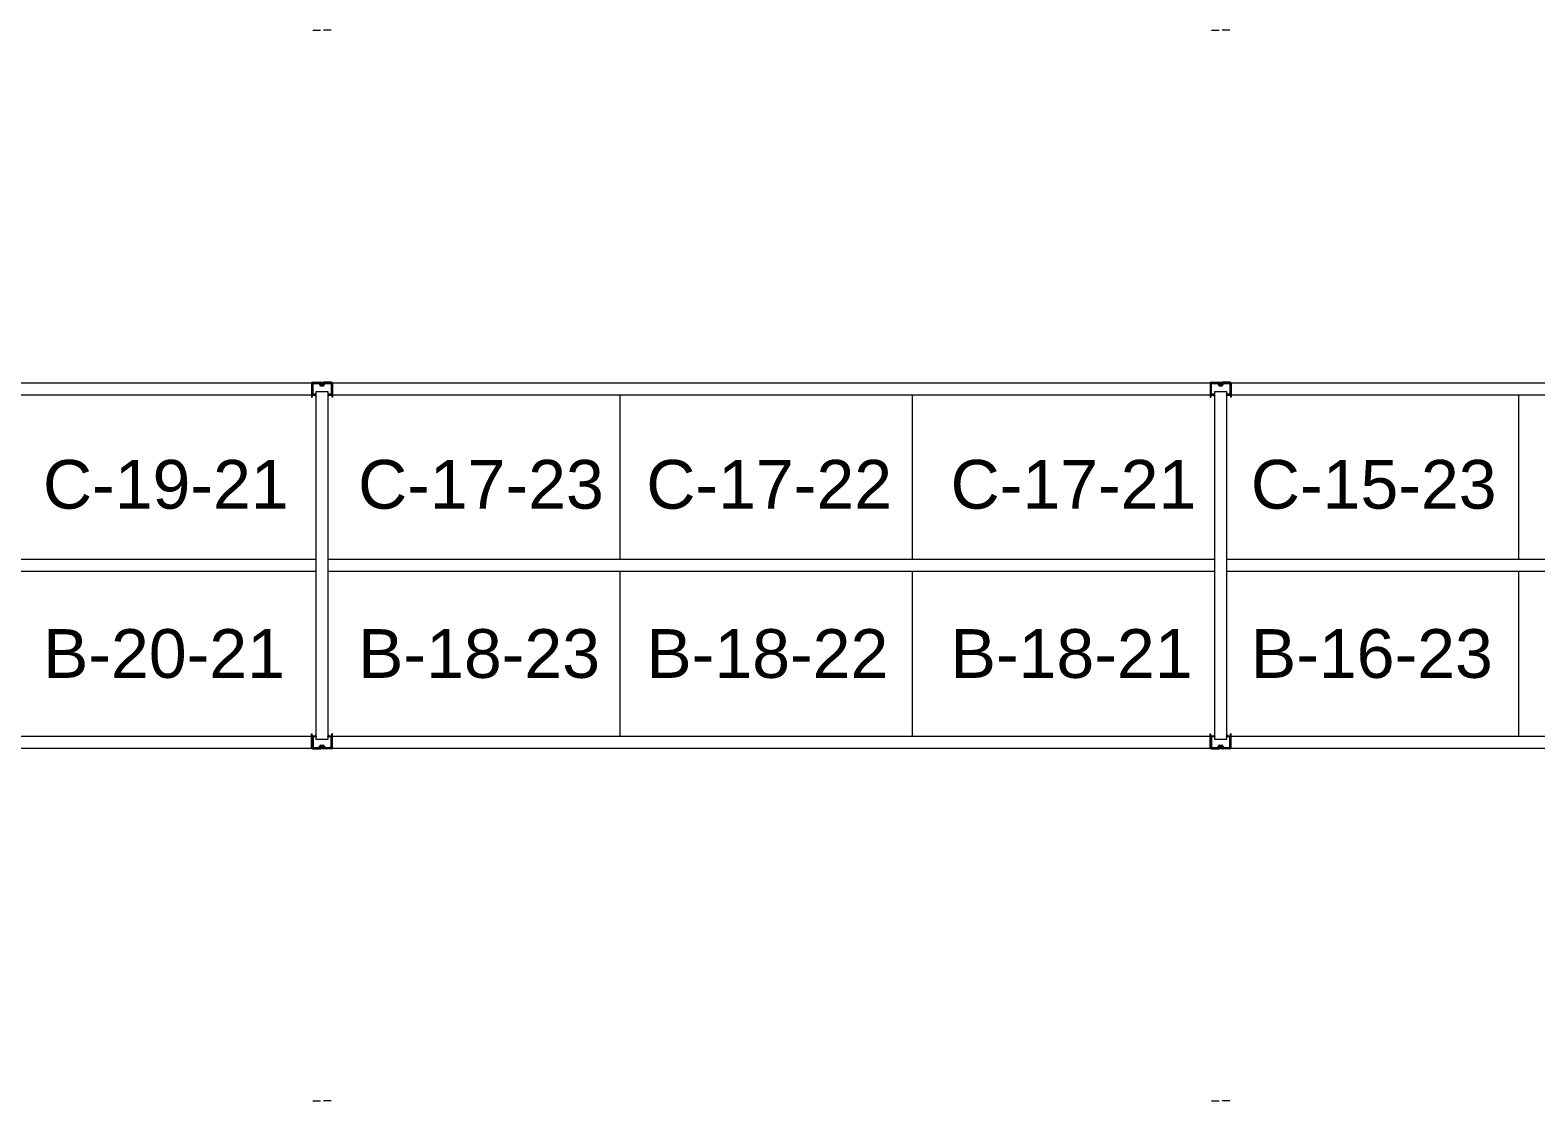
# Model space of a CAD drawing. Header units: inches. Extents: x 2743 to 10591, y -1604 to 5792.
# Drawn here: x 7648.8 to 7896.2, y 3516.1 to 3691.9 of the extents above; entities that cross this region are included whole.
import ezdxf

# ---------------------------------------------------------------- set-up
doc = ezdxf.new("R2010")
doc.units = ezdxf.units.IN
doc.header["$LTSCALE"] = 0.1875
doc.header["$MEASUREMENT"] = 0
for name, color, linetype, lineweight in [('22 Dimension', 7, 'Continuous', 5), ('32 Echelle', 160, 'Continuous', 15), ('33 Poutre', 30, 'Continuous', 15)]:
    doc.layers.add(name, color=color, linetype=linetype, lineweight=lineweight)
doc.styles.add('arial', font='')
doc.styles.get('arial').set_extended_font_data('Arial')

msp = doc.modelspace()

# ---------------------------------------------------------------- hatches: boundary and pattern name
at = {"layer": '32 Echelle'}
for points in [[(7695.77284, 3631.78941), (7695.77284, 3631.97691), (7695.58534, 3631.97691)], [(7695.77284, 3631.78941), (7695.77284, 3631.97691), (7695.58534, 3631.97691)], [(7697.77284, 3631.78941), (7697.77284, 3631.97691), (7697.96034, 3631.97691)], [(7697.77284, 3631.78941), (7697.77284, 3631.97691), (7697.96034, 3631.97691)], [(7843.39784, 3631.78941), (7843.39784, 3631.97691), (7843.21034, 3631.97691)], [(7843.39784, 3631.78941), (7843.39784, 3631.97691), (7843.21034, 3631.97691)], [(7845.39784, 3631.78941), (7845.39784, 3631.97691), (7845.58534, 3631.97691)], [(7845.39784, 3631.78941), (7845.39784, 3631.97691), (7845.58534, 3631.97691)], [(7695.77284, 3576.16441), (7695.77284, 3575.97691), (7695.58534, 3575.97691)], [(7695.77284, 3576.16441), (7695.77284, 3575.97691), (7695.58534, 3575.97691)], [(7697.77284, 3576.16441), (7697.77284, 3575.97691), (7697.96034, 3575.97691)], [(7697.77284, 3576.16441), (7697.77284, 3575.97691), (7697.96034, 3575.97691)], [(7843.39784, 3576.16441), (7843.39784, 3575.97691), (7843.21034, 3575.97691)], [(7843.39784, 3576.16441), (7843.39784, 3575.97691), (7843.21034, 3575.97691)], [(7845.39784, 3576.16441), (7845.39784, 3575.97691), (7845.58534, 3575.97691)], [(7845.39784, 3576.16441), (7845.39784, 3575.97691), (7845.58534, 3575.97691)]]:
    msp.add_hatch(color=256, dxfattribs=at).paths.add_polyline_path(points)

# ---------------------------------------------------------------- linework, layer by layer
at = {"layer": '22 Dimension'}
for p, q in [((7745.77284, 3604.97691), (7745.77284, 3631.97691)), ((7793.77284, 3604.97691), (7793.77284, 3631.97691)), ((7893.39784, 3604.97691), (7893.39784, 3631.97691)), ((7695.77284, 3604.97691), (7550.14784, 3604.97691)), ((7843.39784, 3604.97691), (7697.77284, 3604.97691)), ((7991.02284, 3604.97691), (7845.39784, 3604.97691)), ((7695.77284, 3602.97691), (7550.14784, 3602.97691)), ((7843.39784, 3602.97691), (7697.77284, 3602.97691)), ((7745.77284, 3575.97691), (7745.77284, 3602.97691)), ((7793.77284, 3575.97691), (7793.77284, 3602.97691)), ((7991.02284, 3602.97691), (7845.39784, 3602.97691)), ((7893.39784, 3575.97691), (7893.39784, 3602.97691))]:
    msp.add_line(p, q, dxfattribs=at)
at = {"layer": '32 Echelle', "linetype": 'Continuous', "lineweight": 25}
for p, q in [((7695.14788, 3633.79316), (7695.14788, 3632.16066)), ((7695.14788, 3633.79316), (7695.14788, 3632.16066)), ((7695.23788, 3632.16066), (7695.23788, 3633.79316)), ((7695.23788, 3632.16066), (7695.23788, 3633.79316)), ((7696.26047, 3633.97691), (7695.33163, 3633.97691)), ((7696.26047, 3633.97691), (7695.33163, 3633.97691)), ((7695.33163, 3633.88691), (7696.26047, 3633.88691)), ((7695.33163, 3633.88691), (7696.26047, 3633.88691)), ((7696.35012, 3633.82057), (7696.39403, 3633.67693)), ((7696.35012, 3633.82057), (7696.39403, 3633.67693)), ((7696.4801, 3633.70325), (7696.43619, 3633.84688)), ((7696.4801, 3633.70325), (7696.43619, 3633.84688)), ((7697.10949, 3633.84688), (7697.06557, 3633.70325)), ((7697.10949, 3633.84688), (7697.06557, 3633.70325)), ((7697.15164, 3633.67693), (7697.19555, 3633.82057)), ((7697.15164, 3633.67693), (7697.19555, 3633.82057)), ((7698.21404, 3633.97691), (7697.28521, 3633.97691)), ((7698.21404, 3633.97691), (7697.28521, 3633.97691)), ((7697.28521, 3633.88691), (7698.21404, 3633.88691)), ((7697.28521, 3633.88691), (7698.21404, 3633.88691)), ((7698.30779, 3633.79316), (7698.30779, 3632.16066)), ((7698.30779, 3633.79316), (7698.30779, 3632.16066)), ((7698.39779, 3632.16066), (7698.39779, 3633.79316)), ((7698.39779, 3632.16066), (7698.39779, 3633.79316)), ((7842.77288, 3633.79316), (7842.77288, 3632.16066)), ((7842.77288, 3633.79316), (7842.77288, 3632.16066)), ((7842.86288, 3632.16066), (7842.86288, 3633.79316)), ((7842.86288, 3632.16066), (7842.86288, 3633.79316)), ((7843.88547, 3633.97691), (7842.95663, 3633.97691)), ((7843.88547, 3633.97691), (7842.95663, 3633.97691)), ((7842.95663, 3633.88691), (7843.88547, 3633.88691)), ((7842.95663, 3633.88691), (7843.88547, 3633.88691)), ((7843.97512, 3633.82057), (7844.01903, 3633.67693)), ((7843.97512, 3633.82057), (7844.01903, 3633.67693)), ((7844.1051, 3633.70325), (7844.06119, 3633.84688)), ((7844.1051, 3633.70325), (7844.06119, 3633.84688)), ((7844.73449, 3633.84688), (7844.69057, 3633.70325)), ((7844.73449, 3633.84688), (7844.69057, 3633.70325)), ((7844.77664, 3633.67693), (7844.82055, 3633.82057)), ((7844.77664, 3633.67693), (7844.82055, 3633.82057)), ((7845.83904, 3633.97691), (7844.91021, 3633.97691)), ((7845.83904, 3633.97691), (7844.91021, 3633.97691)), ((7844.91021, 3633.88691), (7845.83904, 3633.88691)), ((7844.91021, 3633.88691), (7845.83904, 3633.88691)), ((7845.93279, 3633.79316), (7845.93279, 3632.16066)), ((7845.93279, 3633.79316), (7845.93279, 3632.16066)), ((7846.02279, 3632.16066), (7846.02279, 3633.79316)), ((7846.02279, 3632.16066), (7846.02279, 3633.79316)), ((7695.74788, 3632.06691), (7695.33163, 3632.06691)), ((7695.74788, 3632.06691), (7695.33163, 3632.06691)), ((7695.33163, 3631.97691), (7695.74788, 3631.97691)), ((7695.33163, 3631.97691), (7695.74788, 3631.97691)), ((7695.74788, 3631.97691), (7695.74788, 3632.06691)), ((7695.74788, 3631.97691), (7695.74788, 3632.06691)), ((7696.97592, 3633.63691), (7696.56975, 3633.63691)), ((7696.97592, 3633.63691), (7696.56975, 3633.63691)), ((7696.56975, 3633.54691), (7696.97592, 3633.54691)), ((7696.56975, 3633.54691), (7696.97592, 3633.54691)), ((7698.21404, 3632.06691), (7697.79779, 3632.06691)), ((7697.79779, 3632.06691), (7697.79779, 3631.97691)), ((7698.21404, 3632.06691), (7697.79779, 3632.06691)), ((7697.79779, 3632.06691), (7697.79779, 3631.97691)), ((7697.79779, 3631.97691), (7698.21404, 3631.97691)), ((7697.79779, 3631.97691), (7698.21404, 3631.97691)), ((7843.37288, 3632.06691), (7842.95663, 3632.06691)), ((7843.37288, 3632.06691), (7842.95663, 3632.06691)), ((7842.95663, 3631.97691), (7843.37288, 3631.97691)), ((7842.95663, 3631.97691), (7843.37288, 3631.97691)), ((7843.37288, 3631.97691), (7843.37288, 3632.06691)), ((7843.37288, 3631.97691), (7843.37288, 3632.06691)), ((7844.60092, 3633.63691), (7844.19475, 3633.63691)), ((7844.60092, 3633.63691), (7844.19475, 3633.63691)), ((7844.19475, 3633.54691), (7844.60092, 3633.54691)), ((7844.19475, 3633.54691), (7844.60092, 3633.54691)), ((7845.83904, 3632.06691), (7845.42279, 3632.06691)), ((7845.42279, 3632.06691), (7845.42279, 3631.97691)), ((7845.83904, 3632.06691), (7845.42279, 3632.06691)), ((7845.42279, 3632.06691), (7845.42279, 3631.97691)), ((7845.42279, 3631.97691), (7845.83904, 3631.97691)), ((7845.42279, 3631.97691), (7845.83904, 3631.97691)), ((7695.14788, 3574.16066), (7695.14788, 3575.79316)), ((7695.14788, 3574.16066), (7695.14788, 3575.79316)), ((7695.23788, 3575.79316), (7695.23788, 3574.16066)), ((7695.23788, 3575.79316), (7695.23788, 3574.16066)), ((7695.33163, 3575.97691), (7695.74788, 3575.97691)), ((7695.33163, 3575.97691), (7695.74788, 3575.97691)), ((7695.74788, 3575.88691), (7695.33163, 3575.88691)), ((7695.74788, 3575.88691), (7695.33163, 3575.88691)), ((7695.74788, 3575.97691), (7695.74788, 3575.88691)), ((7695.74788, 3575.97691), (7695.74788, 3575.88691)), ((7696.56975, 3574.40691), (7696.97592, 3574.40691)), ((7696.56975, 3574.40691), (7696.97592, 3574.40691)), ((7697.79779, 3575.97691), (7698.21404, 3575.97691)), ((7697.79779, 3575.88691), (7697.79779, 3575.97691)), ((7697.79779, 3575.97691), (7698.21404, 3575.97691)), ((7697.79779, 3575.88691), (7697.79779, 3575.97691)), ((7698.21404, 3575.88691), (7697.79779, 3575.88691)), ((7698.21404, 3575.88691), (7697.79779, 3575.88691)), ((7698.30779, 3574.16066), (7698.30779, 3575.79316)), ((7698.30779, 3574.16066), (7698.30779, 3575.79316)), ((7698.39779, 3575.79316), (7698.39779, 3574.16066)), ((7698.39779, 3575.79316), (7698.39779, 3574.16066)), ((7842.77288, 3574.16066), (7842.77288, 3575.79316)), ((7842.77288, 3574.16066), (7842.77288, 3575.79316)), ((7842.86288, 3575.79316), (7842.86288, 3574.16066)), ((7842.86288, 3575.79316), (7842.86288, 3574.16066)), ((7842.95663, 3575.97691), (7843.37288, 3575.97691)), ((7842.95663, 3575.97691), (7843.37288, 3575.97691)), ((7843.37288, 3575.88691), (7842.95663, 3575.88691)), ((7843.37288, 3575.88691), (7842.95663, 3575.88691)), ((7843.37288, 3575.97691), (7843.37288, 3575.88691)), ((7843.37288, 3575.97691), (7843.37288, 3575.88691)), ((7844.19475, 3574.40691), (7844.60092, 3574.40691)), ((7844.19475, 3574.40691), (7844.60092, 3574.40691)), ((7845.42279, 3575.97691), (7845.83904, 3575.97691)), ((7845.42279, 3575.88691), (7845.42279, 3575.97691)), ((7845.42279, 3575.97691), (7845.83904, 3575.97691)), ((7845.42279, 3575.88691), (7845.42279, 3575.97691)), ((7845.83904, 3575.88691), (7845.42279, 3575.88691)), ((7845.83904, 3575.88691), (7845.42279, 3575.88691)), ((7845.93279, 3574.16066), (7845.93279, 3575.79316)), ((7845.93279, 3574.16066), (7845.93279, 3575.79316)), ((7846.02279, 3575.79316), (7846.02279, 3574.16066)), ((7846.02279, 3575.79316), (7846.02279, 3574.16066)), ((7695.33163, 3574.06691), (7696.26047, 3574.06691)), ((7695.33163, 3574.06691), (7696.26047, 3574.06691)), ((7696.26047, 3573.97691), (7695.33163, 3573.97691)), ((7696.26047, 3573.97691), (7695.33163, 3573.97691)), ((7696.35012, 3574.13325), (7696.39403, 3574.27688)), ((7696.35012, 3574.13325), (7696.39403, 3574.27688)), ((7696.4801, 3574.25057), (7696.43619, 3574.10693)), ((7696.4801, 3574.25057), (7696.43619, 3574.10693)), ((7696.97592, 3574.31691), (7696.56975, 3574.31691)), ((7696.97592, 3574.31691), (7696.56975, 3574.31691)), ((7697.10949, 3574.10693), (7697.06557, 3574.25057)), ((7697.10949, 3574.10693), (7697.06557, 3574.25057)), ((7697.15164, 3574.27688), (7697.19555, 3574.13325)), ((7697.15164, 3574.27688), (7697.19555, 3574.13325)), ((7697.28521, 3574.06691), (7698.21404, 3574.06691)), ((7697.28521, 3574.06691), (7698.21404, 3574.06691)), ((7698.21404, 3573.97691), (7697.28521, 3573.97691)), ((7698.21404, 3573.97691), (7697.28521, 3573.97691)), ((7842.95663, 3574.06691), (7843.88547, 3574.06691)), ((7842.95663, 3574.06691), (7843.88547, 3574.06691)), ((7843.88547, 3573.97691), (7842.95663, 3573.97691)), ((7843.88547, 3573.97691), (7842.95663, 3573.97691)), ((7843.97512, 3574.13325), (7844.01903, 3574.27688)), ((7843.97512, 3574.13325), (7844.01903, 3574.27688)), ((7844.1051, 3574.25057), (7844.06119, 3574.10693)), ((7844.1051, 3574.25057), (7844.06119, 3574.10693)), ((7844.60092, 3574.31691), (7844.19475, 3574.31691)), ((7844.60092, 3574.31691), (7844.19475, 3574.31691)), ((7844.73449, 3574.10693), (7844.69057, 3574.25057)), ((7844.73449, 3574.10693), (7844.69057, 3574.25057)), ((7844.77664, 3574.27688), (7844.82055, 3574.13325)), ((7844.77664, 3574.27688), (7844.82055, 3574.13325)), ((7844.91021, 3574.06691), (7845.83904, 3574.06691)), ((7844.91021, 3574.06691), (7845.83904, 3574.06691)), ((7845.83904, 3573.97691), (7844.91021, 3573.97691)), ((7845.83904, 3573.97691), (7844.91021, 3573.97691))]:
    msp.add_line(p, q, dxfattribs=at)
at = {"layer": '32 Echelle'}
for p, q in [((7695.77284, 3631.97691), (7695.58534, 3631.97691)), ((7695.77284, 3631.78941), (7695.58534, 3631.97691)), ((7695.77284, 3631.97691), (7695.58534, 3631.97691)), ((7695.77284, 3631.78941), (7695.58534, 3631.97691)), ((7697.77284, 3632.47691), (7695.77284, 3632.47691)), ((7695.77284, 3632.47691), (7695.77284, 3575.47691)), ((7697.77284, 3632.47691), (7695.77284, 3632.47691)), ((7695.77284, 3632.47691), (7695.77284, 3575.47691)), ((7695.77284, 3631.78941), (7695.77284, 3631.97691)), ((7695.77284, 3631.78941), (7695.77284, 3631.97691)), ((7697.77284, 3575.47691), (7697.77284, 3632.47691)), ((7697.77284, 3575.47691), (7697.77284, 3632.47691)), ((7697.77284, 3631.97691), (7697.96034, 3631.97691)), ((7697.77284, 3631.78941), (7697.77284, 3631.97691)), ((7697.77284, 3631.78941), (7697.96034, 3631.97691)), ((7697.77284, 3631.97691), (7697.96034, 3631.97691)), ((7697.77284, 3631.78941), (7697.77284, 3631.97691)), ((7697.77284, 3631.78941), (7697.96034, 3631.97691)), ((7843.39784, 3631.97691), (7843.21034, 3631.97691)), ((7843.39784, 3631.78941), (7843.21034, 3631.97691)), ((7843.39784, 3631.97691), (7843.21034, 3631.97691)), ((7843.39784, 3631.78941), (7843.21034, 3631.97691)), ((7845.39784, 3632.47691), (7843.39784, 3632.47691)), ((7843.39784, 3632.47691), (7843.39784, 3575.47691)), ((7845.39784, 3632.47691), (7843.39784, 3632.47691)), ((7843.39784, 3632.47691), (7843.39784, 3575.47691)), ((7843.39784, 3631.78941), (7843.39784, 3631.97691)), ((7843.39784, 3631.78941), (7843.39784, 3631.97691)), ((7845.39784, 3575.47691), (7845.39784, 3632.47691)), ((7845.39784, 3575.47691), (7845.39784, 3632.47691)), ((7845.39784, 3631.97691), (7845.58534, 3631.97691)), ((7845.39784, 3631.78941), (7845.39784, 3631.97691)), ((7845.39784, 3631.78941), (7845.58534, 3631.97691)), ((7845.39784, 3631.97691), (7845.58534, 3631.97691)), ((7845.39784, 3631.78941), (7845.39784, 3631.97691)), ((7845.39784, 3631.78941), (7845.58534, 3631.97691)), ((7695.77284, 3576.16441), (7695.58534, 3575.97691)), ((7695.77284, 3576.16441), (7695.58534, 3575.97691)), ((7695.77284, 3575.97691), (7695.58534, 3575.97691)), ((7695.77284, 3575.97691), (7695.58534, 3575.97691)), ((7695.77284, 3576.16441), (7695.77284, 3575.97691)), ((7695.77284, 3576.16441), (7695.77284, 3575.97691)), ((7695.77284, 3575.47691), (7697.77284, 3575.47691)), ((7695.77284, 3575.47691), (7697.77284, 3575.47691)), ((7697.77284, 3576.16441), (7697.77284, 3575.97691)), ((7697.77284, 3576.16441), (7697.96034, 3575.97691)), ((7697.77284, 3576.16441), (7697.77284, 3575.97691)), ((7697.77284, 3576.16441), (7697.96034, 3575.97691)), ((7697.77284, 3575.97691), (7697.96034, 3575.97691)), ((7697.77284, 3575.97691), (7697.96034, 3575.97691)), ((7843.39784, 3576.16441), (7843.21034, 3575.97691)), ((7843.39784, 3576.16441), (7843.21034, 3575.97691)), ((7843.39784, 3575.97691), (7843.21034, 3575.97691)), ((7843.39784, 3575.97691), (7843.21034, 3575.97691)), ((7843.39784, 3576.16441), (7843.39784, 3575.97691)), ((7843.39784, 3576.16441), (7843.39784, 3575.97691)), ((7843.39784, 3575.47691), (7845.39784, 3575.47691)), ((7843.39784, 3575.47691), (7845.39784, 3575.47691)), ((7845.39784, 3576.16441), (7845.39784, 3575.97691)), ((7845.39784, 3576.16441), (7845.58534, 3575.97691)), ((7845.39784, 3576.16441), (7845.39784, 3575.97691)), ((7845.39784, 3576.16441), (7845.58534, 3575.97691)), ((7845.39784, 3575.97691), (7845.58534, 3575.97691)), ((7845.39784, 3575.97691), (7845.58534, 3575.97691))]:
    msp.add_line(p, q, dxfattribs=at)
at = {"layer": '32 Echelle', "linetype": 'Continuous', "lineweight": 25}
for centre, radius, start, end in [((7695.33163, 3633.79316), 0.18375, 90, 180), ((7695.33163, 3633.79316), 0.18375, 90, 180), ((7695.33163, 3633.79316), 0.09375, 90, 180), ((7695.33163, 3633.79316), 0.09375, 90, 180), ((7696.26047, 3633.79316), 0.18375, 17, 90), ((7696.26047, 3633.79316), 0.18375, 17, 90), ((7696.26047, 3633.79316), 0.09375, 17, 90), ((7696.26047, 3633.79316), 0.09375, 17, 90), ((7697.28521, 3633.79316), 0.18375, 90, 163), ((7697.28521, 3633.79316), 0.18375, 90, 163), ((7697.28521, 3633.79316), 0.09375, 90, 163), ((7697.28521, 3633.79316), 0.09375, 90, 163), ((7698.21404, 3633.79316), 0.18375, 0, 90), ((7698.21404, 3633.79316), 0.18375, 0, 90), ((7698.21404, 3633.79316), 0.09375, 0, 90), ((7698.21404, 3633.79316), 0.09375, 0, 90), ((7842.95663, 3633.79316), 0.18375, 90, 180), ((7842.95663, 3633.79316), 0.18375, 90, 180), ((7842.95663, 3633.79316), 0.09375, 90, 180), ((7842.95663, 3633.79316), 0.09375, 90, 180), ((7843.88547, 3633.79316), 0.18375, 17, 90), ((7843.88547, 3633.79316), 0.18375, 17, 90), ((7843.88547, 3633.79316), 0.09375, 17, 90), ((7843.88547, 3633.79316), 0.09375, 17, 90), ((7844.91021, 3633.79316), 0.18375, 90, 163), ((7844.91021, 3633.79316), 0.18375, 90, 163), ((7844.91021, 3633.79316), 0.09375, 90, 163), ((7844.91021, 3633.79316), 0.09375, 90, 163), ((7845.83904, 3633.79316), 0.18375, 0, 90), ((7845.83904, 3633.79316), 0.18375, 0, 90), ((7845.83904, 3633.79316), 0.09375, 0, 90), ((7845.83904, 3633.79316), 0.09375, 0, 90), ((7695.33163, 3632.16066), 0.18375, 180, 270), ((7695.33163, 3632.16066), 0.18375, 180, 270), ((7695.33163, 3632.16066), 0.09375, 180, 270), ((7695.33163, 3632.16066), 0.09375, 180, 270), ((7696.56975, 3633.73066), 0.18375, 197, 270), ((7696.56975, 3633.73066), 0.18375, 197, 270), ((7696.56975, 3633.73066), 0.09375, 197, 270), ((7696.56975, 3633.73066), 0.09375, 197, 270), ((7696.97592, 3633.73066), 0.09375, 270, 343), ((7696.97592, 3633.73066), 0.09375, 270, 343), ((7696.97592, 3633.73066), 0.18375, 270, 343), ((7696.97592, 3633.73066), 0.18375, 270, 343), ((7698.21404, 3632.16066), 0.09375, 270, 0), ((7698.21404, 3632.16066), 0.18375, 270, 0), ((7698.21404, 3632.16066), 0.09375, 270, 0), ((7698.21404, 3632.16066), 0.18375, 270, 0), ((7842.95663, 3632.16066), 0.18375, 180, 270), ((7842.95663, 3632.16066), 0.18375, 180, 270), ((7842.95663, 3632.16066), 0.09375, 180, 270), ((7842.95663, 3632.16066), 0.09375, 180, 270), ((7844.19475, 3633.73066), 0.18375, 197, 270), ((7844.19475, 3633.73066), 0.18375, 197, 270), ((7844.19475, 3633.73066), 0.09375, 197, 270), ((7844.19475, 3633.73066), 0.09375, 197, 270), ((7844.60092, 3633.73066), 0.09375, 270, 343), ((7844.60092, 3633.73066), 0.09375, 270, 343), ((7844.60092, 3633.73066), 0.18375, 270, 343), ((7844.60092, 3633.73066), 0.18375, 270, 343), ((7845.83904, 3632.16066), 0.09375, 270, 0), ((7845.83904, 3632.16066), 0.18375, 270, 0), ((7845.83904, 3632.16066), 0.09375, 270, 0), ((7845.83904, 3632.16066), 0.18375, 270, 0), ((7695.33163, 3575.79316), 0.18375, 90, 180), ((7695.33163, 3575.79316), 0.18375, 90, 180), ((7695.33163, 3575.79316), 0.09375, 90, 180), ((7695.33163, 3575.79316), 0.09375, 90, 180), ((7696.56975, 3574.22316), 0.18375, 90, 163), ((7696.56975, 3574.22316), 0.18375, 90, 163), ((7696.97592, 3574.22316), 0.18375, 17, 90), ((7696.97592, 3574.22316), 0.18375, 17, 90), ((7698.21404, 3575.79316), 0.18375, 0, 90), ((7698.21404, 3575.79316), 0.18375, 0, 90), ((7698.21404, 3575.79316), 0.09375, 0, 90), ((7698.21404, 3575.79316), 0.09375, 0, 90), ((7842.95663, 3575.79316), 0.18375, 90, 180), ((7842.95663, 3575.79316), 0.18375, 90, 180), ((7842.95663, 3575.79316), 0.09375, 90, 180), ((7842.95663, 3575.79316), 0.09375, 90, 180), ((7844.19475, 3574.22316), 0.18375, 90, 163), ((7844.19475, 3574.22316), 0.18375, 90, 163), ((7844.60092, 3574.22316), 0.18375, 17, 90), ((7844.60092, 3574.22316), 0.18375, 17, 90), ((7845.83904, 3575.79316), 0.18375, 0, 90), ((7845.83904, 3575.79316), 0.18375, 0, 90), ((7845.83904, 3575.79316), 0.09375, 0, 90), ((7845.83904, 3575.79316), 0.09375, 0, 90), ((7695.33163, 3574.16066), 0.18375, 180, 270), ((7695.33163, 3574.16066), 0.18375, 180, 270), ((7695.33163, 3574.16066), 0.09375, 180, 270), ((7695.33163, 3574.16066), 0.09375, 180, 270), ((7696.26047, 3574.16066), 0.09375, 270, 343), ((7696.26047, 3574.16066), 0.09375, 270, 343), ((7696.26047, 3574.16066), 0.18375, 270, 343), ((7696.26047, 3574.16066), 0.18375, 270, 343), ((7696.56975, 3574.22316), 0.09375, 90, 163), ((7696.56975, 3574.22316), 0.09375, 90, 163), ((7696.97592, 3574.22316), 0.09375, 17, 90), ((7696.97592, 3574.22316), 0.09375, 17, 90), ((7697.28521, 3574.16066), 0.18375, 197, 270), ((7697.28521, 3574.16066), 0.18375, 197, 270), ((7697.28521, 3574.16066), 0.09375, 197, 270), ((7697.28521, 3574.16066), 0.09375, 197, 270), ((7698.21404, 3574.16066), 0.09375, 270, 0), ((7698.21404, 3574.16066), 0.18375, 270, 0), ((7698.21404, 3574.16066), 0.09375, 270, 0), ((7698.21404, 3574.16066), 0.18375, 270, 0), ((7842.95663, 3574.16066), 0.18375, 180, 270), ((7842.95663, 3574.16066), 0.18375, 180, 270), ((7842.95663, 3574.16066), 0.09375, 180, 270), ((7842.95663, 3574.16066), 0.09375, 180, 270), ((7843.88547, 3574.16066), 0.09375, 270, 343), ((7843.88547, 3574.16066), 0.09375, 270, 343), ((7843.88547, 3574.16066), 0.18375, 270, 343), ((7843.88547, 3574.16066), 0.18375, 270, 343), ((7844.19475, 3574.22316), 0.09375, 90, 163), ((7844.19475, 3574.22316), 0.09375, 90, 163), ((7844.60092, 3574.22316), 0.09375, 17, 90), ((7844.60092, 3574.22316), 0.09375, 17, 90), ((7844.91021, 3574.16066), 0.18375, 197, 270), ((7844.91021, 3574.16066), 0.18375, 197, 270), ((7844.91021, 3574.16066), 0.09375, 197, 270), ((7844.91021, 3574.16066), 0.09375, 197, 270), ((7845.83904, 3574.16066), 0.09375, 270, 0), ((7845.83904, 3574.16066), 0.18375, 270, 0), ((7845.83904, 3574.16066), 0.09375, 270, 0), ((7845.83904, 3574.16066), 0.18375, 270, 0)]:
    msp.add_arc(centre, radius, start, end, dxfattribs=at)
at = {"layer": '33 Poutre'}
for p, q in [((7695.26684, 3691.85791), (7696.52884, 3691.85791)), ((7698.27884, 3691.85791), (7697.01684, 3691.85791)), ((7842.89184, 3691.85791), (7844.15384, 3691.85791)), ((7845.90384, 3691.85791), (7844.64184, 3691.85791)), ((7550.89784, 3633.97691), (7695.02284, 3633.97691)), ((7695.02284, 3633.97691), (7695.02284, 3631.97691)), ((7695.02284, 3633.85191), (7695.02284, 3631.59591)), ((7695.14184, 3633.85191), (7695.14184, 3631.59591)), ((7695.26684, 3634.09591), (7696.52884, 3634.09591)), ((7696.52884, 3633.97691), (7695.26684, 3633.97691)), ((7696.65384, 3633.63691), (7696.65384, 3633.85191)), ((7696.77284, 3633.63691), (7696.77284, 3633.85191)), ((7696.77284, 3633.63691), (7696.77284, 3633.85191)), ((7696.89184, 3633.63691), (7696.89184, 3633.85191)), ((7698.27884, 3634.09591), (7697.01684, 3634.09591)), ((7697.01684, 3633.97691), (7698.27884, 3633.97691)), ((7698.40384, 3633.85191), (7698.40384, 3631.59591)), ((7698.52284, 3633.97691), (7842.64784, 3633.97691)), ((7698.52284, 3633.97691), (7698.52284, 3631.97691)), ((7698.52284, 3633.85191), (7698.52284, 3631.59591)), ((7842.64784, 3633.97691), (7842.64784, 3631.97691)), ((7842.64784, 3633.85191), (7842.64784, 3631.59591)), ((7842.76684, 3633.85191), (7842.76684, 3631.59591)), ((7842.89184, 3634.09591), (7844.15384, 3634.09591)), ((7844.15384, 3633.97691), (7842.89184, 3633.97691)), ((7844.27884, 3633.63691), (7844.27884, 3633.85191)), ((7844.39784, 3633.63691), (7844.39784, 3633.85191)), ((7844.39784, 3633.63691), (7844.39784, 3633.85191)), ((7844.51684, 3633.63691), (7844.51684, 3633.85191)), ((7845.90384, 3634.09591), (7844.64184, 3634.09591)), ((7844.64184, 3633.97691), (7845.90384, 3633.97691)), ((7846.02884, 3633.85191), (7846.02884, 3631.59591)), ((7846.14784, 3633.97691), (7990.27284, 3633.97691)), ((7846.14784, 3633.97691), (7846.14784, 3631.97691)), ((7846.14784, 3633.85191), (7846.14784, 3631.59591)), ((7550.89784, 3631.97691), (7695.02284, 3631.97691)), ((7695.02284, 3631.59591), (7695.14184, 3631.59591)), ((7696.65384, 3633.63691), (7696.77284, 3633.63691)), ((7696.89184, 3633.63691), (7696.77284, 3633.63691)), ((7698.52284, 3631.59591), (7698.40384, 3631.59591)), ((7698.52284, 3631.97691), (7842.64784, 3631.97691)), ((7842.64784, 3631.59591), (7842.76684, 3631.59591)), ((7844.27884, 3633.63691), (7844.39784, 3633.63691)), ((7844.51684, 3633.63691), (7844.39784, 3633.63691)), ((7846.14784, 3631.59591), (7846.02884, 3631.59591)), ((7846.14784, 3631.97691), (7990.27284, 3631.97691)), ((7550.89784, 3575.97691), (7695.02284, 3575.97691)), ((7695.02284, 3574.10191), (7695.02284, 3576.35791)), ((7695.02284, 3576.35791), (7695.14184, 3576.35791)), ((7695.02284, 3573.97691), (7695.02284, 3575.97691)), ((7695.14184, 3574.10191), (7695.14184, 3576.35791)), ((7698.52284, 3576.35791), (7698.40384, 3576.35791)), ((7698.40384, 3574.10191), (7698.40384, 3576.35791)), ((7698.52284, 3574.10191), (7698.52284, 3576.35791)), ((7698.52284, 3575.97691), (7842.64784, 3575.97691)), ((7698.52284, 3573.97691), (7698.52284, 3575.97691)), ((7842.64784, 3574.10191), (7842.64784, 3576.35791)), ((7842.64784, 3576.35791), (7842.76684, 3576.35791)), ((7842.64784, 3573.97691), (7842.64784, 3575.97691)), ((7842.76684, 3574.10191), (7842.76684, 3576.35791)), ((7846.14784, 3576.35791), (7846.02884, 3576.35791)), ((7846.02884, 3574.10191), (7846.02884, 3576.35791)), ((7846.14784, 3574.10191), (7846.14784, 3576.35791)), ((7846.14784, 3575.97691), (7990.27284, 3575.97691)), ((7846.14784, 3573.97691), (7846.14784, 3575.97691)), ((7550.89784, 3573.97691), (7695.02284, 3573.97691)), ((7696.52884, 3573.97691), (7695.26684, 3573.97691)), ((7695.26684, 3573.85791), (7696.52884, 3573.85791)), ((7696.65384, 3574.31691), (7696.65384, 3574.10191)), ((7696.65384, 3574.31691), (7696.77284, 3574.31691)), ((7696.77284, 3574.31691), (7696.77284, 3574.10191)), ((7696.77284, 3574.31691), (7696.77284, 3574.10191)), ((7696.89184, 3574.31691), (7696.77284, 3574.31691)), ((7696.89184, 3574.31691), (7696.89184, 3574.10191)), ((7697.01684, 3573.97691), (7698.27884, 3573.97691)), ((7698.27884, 3573.85791), (7697.01684, 3573.85791)), ((7698.52284, 3573.97691), (7842.64784, 3573.97691)), ((7844.15384, 3573.97691), (7842.89184, 3573.97691)), ((7842.89184, 3573.85791), (7844.15384, 3573.85791)), ((7844.27884, 3574.31691), (7844.27884, 3574.10191)), ((7844.27884, 3574.31691), (7844.39784, 3574.31691)), ((7844.39784, 3574.31691), (7844.39784, 3574.10191)), ((7844.39784, 3574.31691), (7844.39784, 3574.10191)), ((7844.51684, 3574.31691), (7844.39784, 3574.31691)), ((7844.51684, 3574.31691), (7844.51684, 3574.10191)), ((7844.64184, 3573.97691), (7845.90384, 3573.97691)), ((7845.90384, 3573.85791), (7844.64184, 3573.85791)), ((7846.14784, 3573.97691), (7990.27284, 3573.97691)), ((7695.26684, 3516.09591), (7696.52884, 3516.09591)), ((7698.27884, 3516.09591), (7697.01684, 3516.09591)), ((7842.89184, 3516.09591), (7844.15384, 3516.09591)), ((7845.90384, 3516.09591), (7844.64184, 3516.09591))]:
    msp.add_line(p, q, dxfattribs=at)
for centre, radius, start, end in [((7695.26684, 3633.85191), 0.244, 90, 180), ((7695.26684, 3633.85191), 0.125, 90, 180), ((7696.52884, 3633.85191), 0.244, 0, 90), ((7696.52884, 3633.85191), 0.125, 0, 90), ((7697.01684, 3633.85191), 0.244, 90, 180), ((7697.01684, 3633.85191), 0.125, 90, 180), ((7698.27884, 3633.85191), 0.244, 0, 90), ((7698.27884, 3633.85191), 0.125, 0, 90), ((7842.89184, 3633.85191), 0.244, 90, 180), ((7842.89184, 3633.85191), 0.125, 90, 180), ((7844.15384, 3633.85191), 0.244, 0, 90), ((7844.15384, 3633.85191), 0.125, 0, 90), ((7844.64184, 3633.85191), 0.244, 90, 180), ((7844.64184, 3633.85191), 0.125, 90, 180), ((7845.90384, 3633.85191), 0.244, 0, 90), ((7845.90384, 3633.85191), 0.125, 0, 90), ((7695.26684, 3574.10191), 0.244, 180, 270), ((7695.26684, 3574.10191), 0.125, 180, 270), ((7696.52884, 3574.10191), 0.125, 270, 0), ((7696.52884, 3574.10191), 0.244, 270, 0), ((7697.01684, 3574.10191), 0.244, 180, 270), ((7697.01684, 3574.10191), 0.125, 180, 270), ((7698.27884, 3574.10191), 0.244, 270, 0), ((7698.27884, 3574.10191), 0.125, 270, 0), ((7842.89184, 3574.10191), 0.244, 180, 270), ((7842.89184, 3574.10191), 0.125, 180, 270), ((7844.15384, 3574.10191), 0.125, 270, 0), ((7844.15384, 3574.10191), 0.244, 270, 0), ((7844.64184, 3574.10191), 0.244, 180, 270), ((7844.64184, 3574.10191), 0.125, 180, 270), ((7845.90384, 3574.10191), 0.244, 270, 0), ((7845.90384, 3574.10191), 0.125, 270, 0)]:
    msp.add_arc(centre, radius, start, end, dxfattribs=at)

# ---------------------------------------------------------------- texts
at = {"layer": '22 Dimension', "char_height": 8, "attachment_point": 1, "style": 'arial'}
for s, insert in [('{\\fArial Unicode MS|b0|i0|c0|p2;\\C8;C-19-21}', (7650.93271, 3621.30356)), ('{\\fArial Unicode MS|b0|i0|c0|p2;\\C8;C-17-23}', (7702.69382, 3621.30356)), ('{\\fArial Unicode MS|b0|i0|c0|p2;\\C8;C-17-22}', (7750.04985, 3621.30356)), ('{\\fArial Unicode MS|b0|i0|c0|p2;\\C8;C-17-21}', (7800.03006, 3621.30356)), ('{\\fArial Unicode MS|b0|i0|c0|p2;\\C8;C-15-23}', (7849.35797, 3621.30356)), ('{\\fArial Unicode MS|b0|i0|c0|p2;\\C8;B-20-21}', (7650.93271, 3593.53201)), ('{\\fArial Unicode MS|b0|i0|c0|p2;\\C8;B-18-23}', (7702.69382, 3593.53201)), ('{\\fArial Unicode MS|b0|i0|c0|p2;\\C8;B-18-22}', (7750.04985, 3593.53201)), ('{\\fArial Unicode MS|b0|i0|c0|p2;\\C8;B-18-21}', (7800.03006, 3593.53201)), ('{\\fArial Unicode MS|b0|i0|c0|p2;\\C8;B-16-23}', (7849.35797, 3593.53201))]:
    msp.add_mtext_dynamic_manual_height_columns(s, width=68.8901007, gutter_width=5, heights=[0], dxfattribs=dict(at, insert=insert))

doc.saveas('drawing.dxf')
